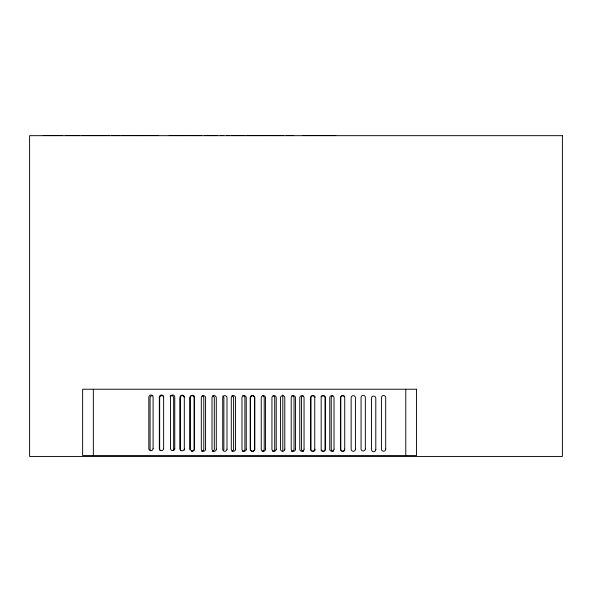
<?xml version="1.0" encoding="UTF-8"?>
<svg xmlns="http://www.w3.org/2000/svg" width="592" height="592" viewBox="0 0 592 592"><rect width="100%" height="100%" fill="white"/><g stroke="black" fill="none" stroke-linecap="round" stroke-linejoin="round"><path stroke-width="0.89" d="M43.194 135.561L62.611 135.561M65.764 135.561L79.735 135.561M82.11 135.561L94.35 135.561M95.453 135.561L108.943 135.561M112.058 135.561L119.244 135.561M121.205 135.561L134.206 135.561M136.093 135.561L149.857 135.561M151.308 135.561L158.175 135.561M169.164 135.561L185.992 135.561M188.071 135.561L201.554 135.561M204.41 135.561L217.412 135.561M220.379 135.561L222.866 135.561M226.588 135.561L229.111 135.561M231.857 135.561L244.496 135.561M246.294 135.561L260.258 135.561M261.183 135.561L268.05 135.561M269.53 135.561L283.294 135.561M286.313 135.561L293.499 135.561M302.556 135.561L316.209 135.561M317.956 135.561L335.745 135.561M405.779 389.225L405.779 455.581M282.806 395.034L282.806 450.993M93.344 389.225L93.344 455.581M159.944 450.231A2.139 2.139 0 0 1 159.655 449.158L159.655 397.787A2.139 2.139 0 0 1 163.651 396.721M150.708 450.675A2.139 2.139 0 0 1 150.087 449.158L150.087 397.787A2.139 2.139 0 0 1 152.78 395.722M170.008 396.277A2.139 2.139 0 0 1 173.663 397.787L173.663 449.158A2.139 2.139 0 0 1 173.034 450.675M184.415 449.713A2.139 2.139 0 0 1 184.201 450.231M180.834 450.675A2.139 2.139 0 0 1 180.212 449.158L180.212 397.787A2.139 2.139 0 0 1 184.415 397.232M191.371 451.23A2.139 2.139 0 0 0 194.065 449.158L194.065 397.787A2.139 2.139 0 0 0 190.409 396.277M189.854 449.713A2.139 2.139 0 0 1 189.78 449.158L189.78 397.787A2.139 2.139 0 0 1 190.069 396.721M202.205 395.722A2.139 2.139 0 0 1 203.789 397.787L203.789 449.158A2.139 2.139 0 0 1 201.65 451.296M212.72 395.722A2.139 2.139 0 0 1 214.304 397.787L214.304 449.158A2.139 2.139 0 0 1 212.165 451.296M222.807 395.937A2.139 2.139 0 0 1 223.88 397.787L223.88 449.158A2.139 2.139 0 0 1 223.251 450.675M232.02 395.722A2.139 2.139 0 0 1 233.603 397.787L233.603 449.158A2.139 2.139 0 0 1 232.02 451.23M242.772 395.648A2.139 2.139 0 0 1 244.91 397.787L244.91 449.158A2.139 2.139 0 0 1 242.217 451.23M251.274 451.015A2.139 2.139 0 0 0 254.486 449.158L254.486 397.787A2.139 2.139 0 0 0 250.83 396.277M250.49 450.231A2.139 2.139 0 0 1 250.201 449.158L250.201 397.787A2.139 2.139 0 0 1 250.49 396.721M262.626 395.722A2.139 2.139 0 0 1 264.217 397.787L264.217 449.158A2.139 2.139 0 0 1 262.071 451.296M273.141 395.722A2.139 2.139 0 0 1 274.725 397.787L274.725 449.158A2.139 2.139 0 0 1 272.586 451.296M291.886 395.648A2.139 2.139 0 0 1 294.024 397.787L294.024 449.158A2.139 2.139 0 0 1 291.331 451.23M303.578 451.296A2.139 2.139 0 0 1 301.432 449.158L301.432 397.787A2.139 2.139 0 0 1 303.023 395.722M315.21 449.713A2.139 2.139 0 0 1 315.003 450.231M314.219 451.015A2.139 2.139 0 0 1 311.007 449.158L311.007 397.787A2.139 2.139 0 0 1 314.663 396.277M315.003 396.721A2.139 2.139 0 0 1 315.21 397.232M321.019 396.721A2.139 2.139 0 0 1 325.015 397.787L325.015 449.158A2.139 2.139 0 0 1 321.804 451.015M321.36 450.675A2.139 2.139 0 0 1 321.019 450.231M333.385 451.296A2.139 2.139 0 0 1 331.246 449.158L331.246 397.787A2.139 2.139 0 0 1 332.837 395.722M344.81 450.231A2.139 2.139 0 0 1 344.47 450.675M344.026 451.015A2.139 2.139 0 0 1 340.822 449.158L340.822 397.787A2.139 2.139 0 0 1 344.026 395.937M344.47 396.277A2.139 2.139 0 0 1 344.81 396.721M562.4 135.672L29.6 135.672L29.6 456.439L562.4 456.439L562.4 135.672M416.479 389.225L82.636 389.225L82.636 455.581L416.479 455.581L416.479 389.225M385.695 449.054L385.695 397.683A2.139 2.139 0 0 0 383.557 395.545A2.139 2.139 0 0 0 381.418 397.683L381.418 449.054A2.139 2.139 0 0 0 383.557 451.193A2.139 2.139 0 0 0 385.695 449.054M375.794 449.602L375.794 398.231A2.139 2.139 0 0 0 373.648 396.085A2.139 2.139 0 0 0 371.51 398.231L371.51 449.602A2.139 2.139 0 0 0 373.648 451.74A2.139 2.139 0 0 0 375.794 449.602M365.345 448.869L365.345 397.498A2.139 2.139 0 0 0 363.199 395.36A2.139 2.139 0 0 0 361.061 397.498L361.061 448.869A2.139 2.139 0 0 0 363.199 451.008A2.139 2.139 0 0 0 365.345 448.869M355.422 449.158L355.422 397.787A2.139 2.139 0 0 0 353.283 395.648A2.139 2.139 0 0 0 351.145 397.787L351.145 449.158A2.139 2.139 0 0 0 353.283 451.296A2.139 2.139 0 0 0 355.422 449.158M344.722 449.158L344.722 397.787A2.139 2.139 0 0 0 342.583 395.648A2.139 2.139 0 0 0 340.437 397.787L340.437 449.158A2.139 2.139 0 0 0 342.583 451.296A2.139 2.139 0 0 0 344.722 449.158M334.021 449.158L334.021 397.787A2.139 2.139 0 0 0 331.875 395.648A2.139 2.139 0 0 0 329.737 397.787L329.737 449.158A2.139 2.139 0 0 0 331.875 451.296A2.139 2.139 0 0 0 334.021 449.158M325.459 449.158L325.459 397.787A2.139 2.139 0 0 0 323.313 395.648A2.139 2.139 0 0 0 321.175 397.787L321.175 449.158A2.139 2.139 0 0 0 323.313 451.296A2.139 2.139 0 0 0 325.459 449.158M314.752 449.158L314.752 397.787A2.139 2.139 0 0 0 312.613 395.648A2.139 2.139 0 0 0 310.474 397.787L310.474 449.158A2.139 2.139 0 0 0 312.613 451.296A2.139 2.139 0 0 0 314.752 449.158M304.051 449.158L304.051 397.787A2.139 2.139 0 0 0 301.913 395.648A2.139 2.139 0 0 0 299.774 397.787L299.774 449.158A2.139 2.139 0 0 0 301.913 451.296A2.139 2.139 0 0 0 304.051 449.158M295.489 449.158L295.489 397.787A2.139 2.139 0 0 0 293.351 395.648A2.139 2.139 0 0 0 291.212 397.787L291.212 449.158A2.139 2.139 0 0 0 293.351 451.296A2.139 2.139 0 0 0 295.489 449.158M284.789 449.158L284.789 397.787A2.139 2.139 0 0 0 282.65 395.648A2.139 2.139 0 0 0 280.504 397.787L280.504 449.158A2.139 2.139 0 0 0 282.65 451.296A2.139 2.139 0 0 0 284.789 449.158M276.227 449.158L276.227 397.787A2.139 2.139 0 0 0 274.089 395.648A2.139 2.139 0 0 0 271.943 397.787L271.943 449.158A2.139 2.139 0 0 0 274.089 451.296A2.139 2.139 0 0 0 276.227 449.158M265.527 449.158L265.527 397.787A2.139 2.139 0 0 0 263.381 395.648A2.139 2.139 0 0 0 261.242 397.787L261.242 449.158A2.139 2.139 0 0 0 263.381 451.296A2.139 2.139 0 0 0 265.527 449.158M254.819 449.158L254.819 397.787A2.139 2.139 0 0 0 252.68 395.648A2.139 2.139 0 0 0 250.542 397.787L250.542 449.158A2.139 2.139 0 0 0 252.68 451.296A2.139 2.139 0 0 0 254.819 449.158M246.257 449.158L246.257 397.787A2.139 2.139 0 0 0 244.119 395.648A2.139 2.139 0 0 0 241.98 397.787L241.98 449.158A2.139 2.139 0 0 0 244.119 451.296A2.139 2.139 0 0 0 246.257 449.158M235.557 449.158L235.557 397.787A2.139 2.139 0 0 0 233.418 395.648A2.139 2.139 0 0 0 231.28 397.787L231.28 449.158A2.139 2.139 0 0 0 233.418 451.296A2.139 2.139 0 0 0 235.557 449.158M226.995 449.158L226.995 397.787A2.139 2.139 0 0 0 224.856 395.648A2.139 2.139 0 0 0 222.718 397.787L222.718 449.158A2.139 2.139 0 0 0 224.856 451.296A2.139 2.139 0 0 0 226.995 449.158M216.295 449.158L216.295 397.787A2.139 2.139 0 0 0 214.156 395.648A2.139 2.139 0 0 0 212.01 397.787L212.01 449.158A2.139 2.139 0 0 0 214.156 451.296A2.139 2.139 0 0 0 216.295 449.158M205.594 449.158L205.594 397.787A2.139 2.139 0 0 0 203.448 395.648A2.139 2.139 0 0 0 201.31 397.787L201.31 449.158A2.139 2.139 0 0 0 203.448 451.296A2.139 2.139 0 0 0 205.594 449.158M194.568 448.84L194.568 397.469A2.139 2.139 0 0 0 192.43 395.323A2.139 2.139 0 0 0 190.291 397.469L190.291 448.84A2.139 2.139 0 0 0 192.43 450.978A2.139 2.139 0 0 0 194.568 448.84M184.304 448.655L184.304 397.284A2.139 2.139 0 0 0 182.166 395.145A2.139 2.139 0 0 0 180.02 397.284L180.02 448.655A2.139 2.139 0 0 0 182.166 450.793A2.139 2.139 0 0 0 184.304 448.655M174.758 448.47L174.758 397.099A2.139 2.139 0 0 0 172.612 394.96A2.139 2.139 0 0 0 170.474 397.099L170.474 448.47A2.139 2.139 0 0 0 172.612 450.608A2.139 2.139 0 0 0 174.758 448.47M163.621 448.492L163.621 397.121A2.139 2.139 0 0 0 161.475 394.982A2.139 2.139 0 0 0 159.337 397.121L159.337 448.492A2.139 2.139 0 0 0 161.475 450.638A2.139 2.139 0 0 0 163.621 448.492M153.091 448.566L153.091 397.195A2.139 2.139 0 0 0 150.945 395.056A2.139 2.139 0 0 0 148.807 397.195L148.807 448.566A2.139 2.139 0 0 0 150.945 450.704A2.139 2.139 0 0 0 153.091 448.566"/></g></svg>
